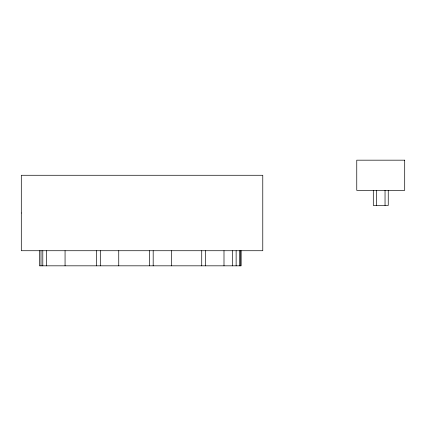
<?xml version="1.0" encoding="UTF-8"?>
<svg xmlns="http://www.w3.org/2000/svg" width="426" height="426" viewBox="0 0 426 426"><rect width="100%" height="100%" fill="white"/><g stroke="black" fill="none" stroke-linecap="round" stroke-linejoin="round"><path stroke-width="0.64" d="M388.251 190.363L388.251 205.454L373.304 205.454L373.304 190.363M385.04 190.363L385.04 205.454M376.52 190.363L376.52 205.454M241.153 250.728L241.153 265.824L39.405 265.824L39.4 250.728M240.61 250.728L240.61 265.824M239.481 250.728L239.481 265.824M236.132 250.728L236.132 265.824M232.314 250.728L232.314 265.824M223.996 250.728L223.996 265.824M205.561 250.728L205.561 265.824M201.727 250.728L201.727 265.824M171.619 250.728L171.619 265.824M153.184 250.728L153.184 265.824M149.35 250.728L149.35 265.824M118.747 250.728L118.747 265.824M100.307 250.728L100.307 265.824M96.478 250.728L96.478 265.824M65.061 250.728L65.061 265.824M46.61 250.728L46.61 265.824M42.792 250.728L42.792 265.824M41.002 250.728L41.002 265.824M21.3 213L21.3 250.728L262.773 250.728L262.773 175.272L21.3 175.272L21.3 213M404.7 160.176L356.759 160.176L356.759 190.363L404.7 190.363L404.7 160.176"/></g></svg>
